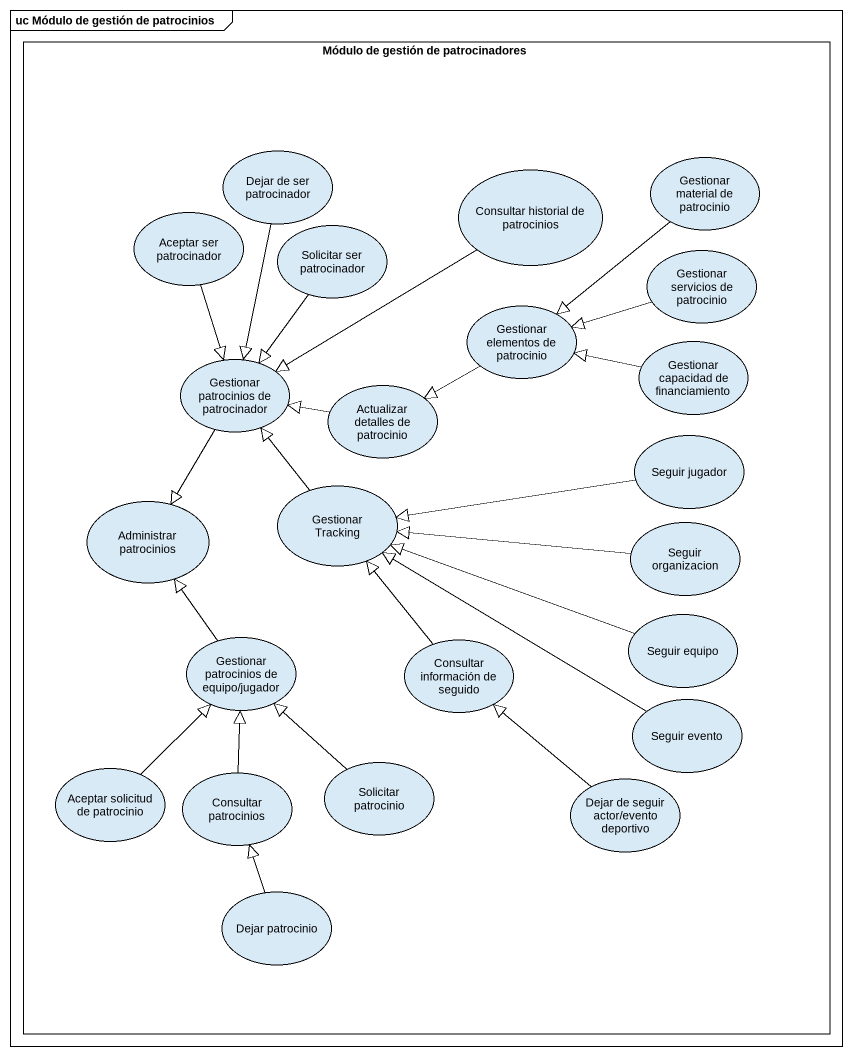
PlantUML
@startuml
mainframe uc Módulo de gestión de patrocinios
rectangle "Módulo de gestión de patrocinadores" as Módulo_de_gestión_de {
  usecase "Dejar de ser patrocinador" as Dejar_de_ser_patrocinador
  usecase "Consultar historial de patrocinios" as Consultar_historial_de
  usecase "Gestionar material de patrocinio" as Gestionar_material_de
  usecase "Aceptar ser patrocinador" as Aceptar_ser_patrocinador
  usecase "Solicitar ser patrocinador" as Solicitar_ser_patrocinador
  usecase "Gestionar servicios de patrocinio" as Gestionar_servicios_de
  usecase "Gestionar elementos de patrocinio" as Gestionar_elementos_de
  usecase "Gestionar patrocinios de patrocinador" as Gestionar_patrocinios_de
  usecase "Gestionar capacidad de financiamiento" as Gestionar_capacidad_de
  usecase "Actualizar detalles de patrocinio" as Actualizar_detalles_de
  usecase "Seguir jugador" as Seguir_jugador
  usecase "Administrar patrocinios" as Administrar_patrocinios
  usecase "Gestionar Tracking" as Gestionar_Tracking
  usecase "Seguir organizacion" as Seguir_organizacion
  usecase "Gestionar patrocinios de equipo/jugador" as Gestionar_patrocinios_de_2
  usecase "Consultar información de seguido" as Consultar_información_de
  usecase "Seguir equipo" as Seguir_equipo
  usecase "Seguir evento" as Seguir_evento
  usecase "Aceptar solicitud de patrocinio" as Aceptar_solicitud_de
  usecase "Consultar patrocinios" as Consultar_patrocinios
  usecase "Solicitar patrocinio" as Solicitar_patrocinio
  usecase "Dejar de seguir actor/evento deportivo" as Dejar_de_seguir_actor
  usecase "Dejar patrocinio" as Dejar_patrocinio
}
Dejar_de_ser_patrocinador --|> Gestionar_patrocinios_de
Consultar_historial_de --|> Gestionar_patrocinios_de
Gestionar_material_de --|> Gestionar_elementos_de
Aceptar_ser_patrocinador --|> Gestionar_patrocinios_de
Solicitar_ser_patrocinador --|> Gestionar_patrocinios_de
Gestionar_servicios_de -left-|> Gestionar_elementos_de
Gestionar_elementos_de -left-|> Actualizar_detalles_de
Gestionar_patrocinios_de --|> Administrar_patrocinios
Gestionar_capacidad_de -left-|> Gestionar_elementos_de
Actualizar_detalles_de -left-|> Gestionar_patrocinios_de
Seguir_jugador -left-|> Gestionar_Tracking
Gestionar_Tracking -up-|> Gestionar_patrocinios_de
Seguir_organizacion -left-|> Gestionar_Tracking
Gestionar_patrocinios_de_2 -up-|> Administrar_patrocinios
Consultar_información_de -up-|> Gestionar_Tracking
Seguir_equipo -left-|> Gestionar_Tracking
Seguir_evento -up-|> Gestionar_Tracking
Aceptar_solicitud_de -up-|> Gestionar_patrocinios_de_2
Consultar_patrocinios -up-|> Gestionar_patrocinios_de_2
Solicitar_patrocinio -up-|> Gestionar_patrocinios_de_2
Dejar_de_seguir_actor -up-|> Consultar_información_de
Dejar_patrocinio -up-|> Consultar_patrocinios
@enduml
